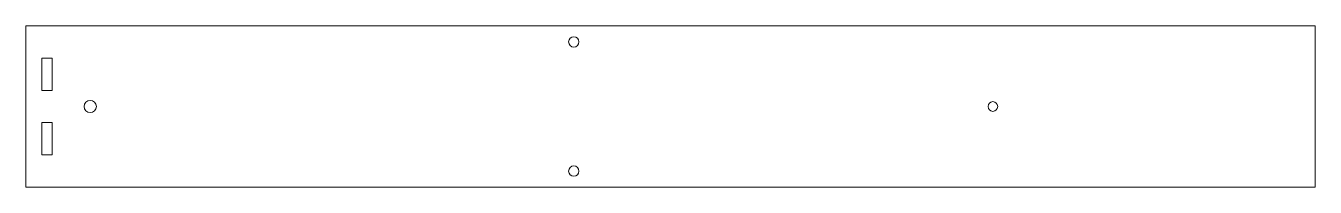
# Model space of a CAD drawing. Header units: millimetres. Extents: x 0 to 400, y 0 to 50.
import ezdxf

# ---------------------------------------------------------------- set-up
doc = ezdxf.new("R2010")
doc.units = ezdxf.units.MM

msp = doc.modelspace()

# ---------------------------------------------------------------- linework, layer by layer
at = {"color": 7, "linetype": 'Continuous', "lineweight": 15}
for p, q in [((400, 50), (0, 50)), ((0, 50), (0, 0)), ((400, 0), (400, 50)), ((8.175, 40), (5, 40)), ((5, 40), (5, 30)), ((8.175, 30), (8.175, 40)), ((5, 30), (8.175, 30)), ((8.175, 20), (5, 20)), ((5, 20), (5, 10)), ((8.175, 10), (8.175, 20)), ((5, 10), (8.175, 10)), ((0, 0), (400, 0))]:
    msp.add_line(p, q, dxfattribs=at)
for centre, radius in [((170, 45), 1.6), ((20, 25), 1.9), ((300, 25), 1.5), ((170, 5), 1.6)]:
    msp.add_circle(centre, radius, dxfattribs=at)

doc.saveas('drawing.dxf')
